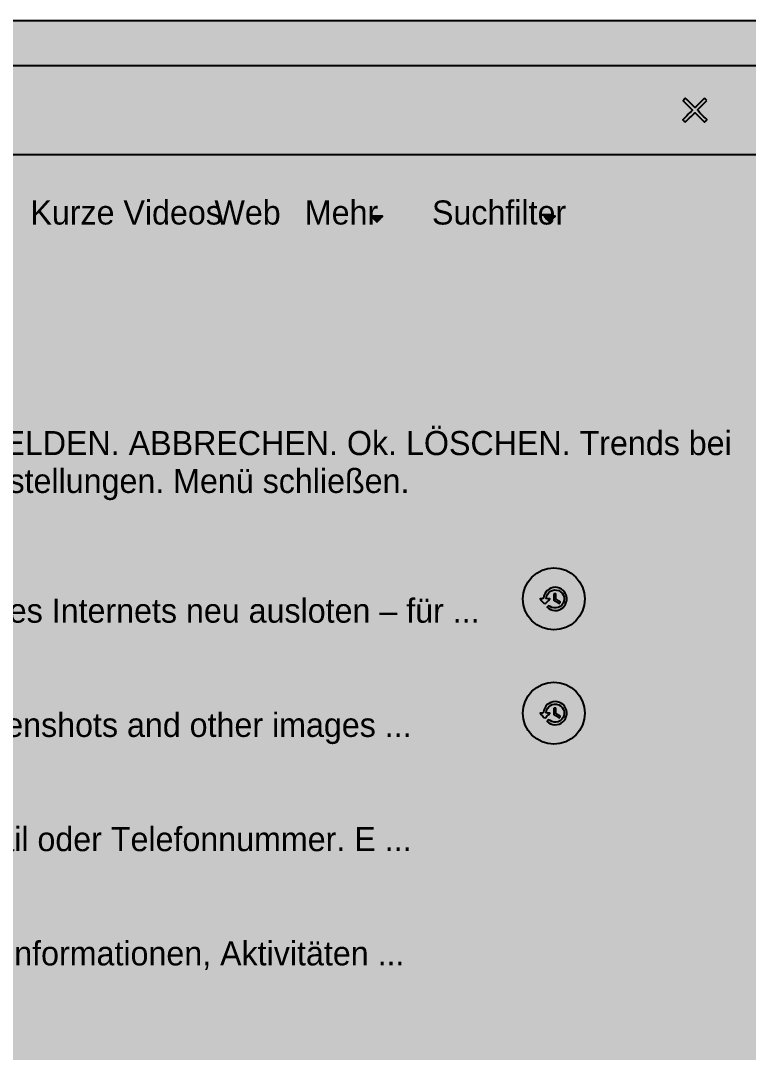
# Model space of a CAD drawing. Extents: x 0 to 1265, y 1 to 2486.
# Drawn here: x 393 to 817, y 1886 to 2486 of the extents above; entities that cross this region are included whole.
import ezdxf

# ---------------------------------------------------------------- set-up
doc = ezdxf.new("R2010")
doc.units = 0

msp = doc.modelspace()

# ---------------------------------------------------------------- hatches: boundary and pattern name
at = {"true_color": 0x1f1f1f}
msp.add_hatch(color=256, dxfattribs=at).paths.add_polyline_path([(0, 2486), (1265, 2486), (1265, 0.66), (0, 0.66)], flags=0)
at = {"true_color": 0x4d5156}
msp.add_hatch(color=256, dxfattribs=at).paths.add_polyline_path([(244.5, 2460), (917.5, 2460), (917.5, 2460), (922.57, 2459.5), (927.45, 2458.02), (931.94, 2455.62), (935.88, 2452.38), (939.12, 2448.44), (941.52, 2443.95), (943, 2439.07), (943.5, 2434), (943.5, 2434), (943.5, 2434), (943, 2428.93), (941.52, 2424.05), (939.12, 2419.56), (935.88, 2415.62), (931.94, 2412.38), (927.45, 2409.98), (922.57, 2408.5), (917.5, 2408), (244.5, 2408), (244.5, 2408), (239.43, 2408.5), (234.55, 2409.98), (230.06, 2412.38), (226.12, 2415.62), (222.88, 2419.56), (220.48, 2424.05), (219, 2428.93), (218.5, 2434), (218.5, 2434), (218.5, 2434), (219, 2439.07), (220.48, 2443.95), (222.88, 2448.44), (226.12, 2452.38), (230.06, 2455.62), (234.55, 2458.02), (239.43, 2459.5), (244.5, 2460)], flags=0)
at = {"true_color": 0xbfbfbf}
msp.add_hatch(color=256, dxfattribs=at).paths.add_polyline_path([(792.5, 2439.59), (791.71, 2440.38), (790.93, 2440.84), (790.14, 2440.05), (789.35, 2439.26), (788.57, 2438.48), (787.78, 2437.69), (786.99, 2436.9), (786.2, 2436.11), (785.42, 2435.49), (784.63, 2436.28), (783.84, 2437.07), (783.06, 2437.85), (782.27, 2438.64), (781.48, 2439.43), (780.7, 2440.21), (779.91, 2441), (779.12, 2440.21), (778.66, 2439.43), (779.45, 2438.64), (780.24, 2437.85), (781.02, 2437.07), (781.81, 2436.28), (782.6, 2435.49), (783.39, 2434.7), (784.01, 2433.92), (783.22, 2433.13), (782.43, 2432.34), (781.65, 2431.56), (780.86, 2430.77), (780.07, 2429.98), (779.29, 2429.2), (778.5, 2428.41), (779.29, 2427.62), (780.07, 2427.16), (780.86, 2427.95), (781.65, 2428.74), (782.43, 2429.52), (783.22, 2430.31), (784.01, 2431.1), (784.8, 2431.89), (785.58, 2432.51), (786.37, 2431.72), (787.16, 2430.93), (787.94, 2430.15), (788.73, 2429.36), (789.52, 2428.57), (790.3, 2427.79), (791.09, 2427), (791.88, 2427.79), (792.34, 2428.57), (791.55, 2429.36), (790.76, 2430.15), (789.98, 2430.93), (789.19, 2431.72), (788.4, 2432.51), (787.61, 2433.3), (786.99, 2434.08), (787.78, 2434.87), (788.57, 2435.66), (789.35, 2436.44), (790.14, 2437.23), (790.93, 2438.02), (791.71, 2438.8), (792.5, 2439.59)], flags=0)
at = {"true_color": 0x80868b}
for points in [[(597.29, 2372.33), (597.47, 2372.16), (597.65, 2371.98), (597.83, 2371.8), (598, 2371.62), (598.18, 2371.44), (598.36, 2371.27), (598.54, 2371.09), (598.71, 2370.91), (598.89, 2370.73), (599.07, 2370.56), (599.25, 2370.38), (599.43, 2370.2), (599.6, 2370.02), (599.78, 2369.84), (599.96, 2369.67), (600.14, 2369.49), (600.31, 2369.31), (600.49, 2369.13), (600.67, 2369.05), (600.85, 2369.22), (601.03, 2369.4), (601.2, 2369.58), (601.38, 2369.76), (601.56, 2369.93), (601.74, 2370.11), (601.92, 2370.29), (602.09, 2370.47), (602.27, 2370.65), (602.45, 2370.82), (602.63, 2371), (602.8, 2371.18), (602.98, 2371.36), (603.16, 2371.53), (603.34, 2371.71), (603.52, 2371.89), (603.69, 2372.07), (603.87, 2372.25), (603.83, 2372.33), (603.58, 2372.33), (603.33, 2372.33), (603.08, 2372.33), (602.82, 2372.33), (602.57, 2372.33), (602.32, 2372.33), (602.07, 2372.33), (601.82, 2372.33), (601.57, 2372.33), (601.32, 2372.33), (601.06, 2372.33), (600.81, 2372.33), (600.56, 2372.33), (600.31, 2372.33), (600.06, 2372.33), (599.81, 2372.33), (599.55, 2372.33), (599.3, 2372.33), (599.05, 2372.33), (598.8, 2372.33), (598.55, 2372.33), (598.3, 2372.33), (598.05, 2372.33), (597.79, 2372.33), (597.54, 2372.33), (597.29, 2372.33)], [(697.65, 2372.33), (697.83, 2372.16), (698.01, 2371.98), (698.18, 2371.8), (698.36, 2371.62), (698.54, 2371.44), (698.72, 2371.27), (698.9, 2371.09), (699.07, 2370.91), (699.25, 2370.73), (699.43, 2370.56), (699.61, 2370.38), (699.78, 2370.2), (699.96, 2370.02), (700.14, 2369.84), (700.32, 2369.67), (700.5, 2369.49), (700.67, 2369.31), (700.85, 2369.13), (701.03, 2369.05), (701.21, 2369.22), (701.39, 2369.4), (701.56, 2369.58), (701.74, 2369.76), (701.92, 2369.93), (702.1, 2370.11), (702.27, 2370.29), (702.45, 2370.47), (702.63, 2370.65), (702.81, 2370.82), (702.99, 2371), (703.16, 2371.18), (703.34, 2371.36), (703.52, 2371.53), (703.7, 2371.71), (703.87, 2371.89), (704.05, 2372.07), (704.23, 2372.25), (704.19, 2372.33), (703.94, 2372.33), (703.69, 2372.33), (703.44, 2372.33), (703.18, 2372.33), (702.93, 2372.33), (702.68, 2372.33), (702.43, 2372.33), (702.18, 2372.33), (701.93, 2372.33), (701.67, 2372.33), (701.42, 2372.33), (701.17, 2372.33), (700.92, 2372.33), (700.67, 2372.33), (700.42, 2372.33), (700.17, 2372.33), (699.91, 2372.33), (699.66, 2372.33), (699.41, 2372.33), (699.16, 2372.33), (698.91, 2372.33), (698.66, 2372.33), (698.41, 2372.33), (698.15, 2372.33), (697.9, 2372.33), (697.65, 2372.33)]]:
    msp.add_hatch(color=256, dxfattribs=at).paths.add_polyline_path(points, flags=0)
at = {"true_color": 0xa8c7fa}
h = msp.add_hatch(color=256, dxfattribs=at)
h.paths.add_polyline_path([(704.25, 2156.66), (703, 2156.54), (701.79, 2156.19), (700.67, 2155.63), (699.67, 2154.87), (698.83, 2153.93), (698.18, 2152.86), (697.74, 2151.68), (697.52, 2150.45), (696.78, 2149.91), (695.53, 2149.91), (695.94, 2149.21), (696.83, 2148.32), (697.72, 2147.43), (698.58, 2147.25), (699.47, 2148.13), (700.36, 2149.02), (701.24, 2149.91), (699.99, 2149.91), (699.01, 2150.18), (699.22, 2151.42), (699.72, 2152.57), (700.48, 2153.56), (701.46, 2154.35), (702.59, 2154.89), (703.82, 2155.14), (705.08, 2155.09), (706.28, 2154.75), (707.37, 2154.13), (708.29, 2153.27), (708.97, 2152.21), (709.38, 2151.03), (709.5, 2149.78), (709.32, 2148.54), (708.85, 2147.37), (708.12, 2146.35), (707.16, 2145.54), (706.05, 2144.97), (704.82, 2144.69), (703.57, 2144.7), (702.35, 2145.01), (701.25, 2145.61), (700.31, 2145.96), (699.54, 2145.07), (700.52, 2144.28), (701.62, 2143.69), (702.82, 2143.31), (704.07, 2143.16), (705.32, 2143.24), (706.54, 2143.56), (707.68, 2144.09), (708.69, 2144.83), (709.56, 2145.74), (710.24, 2146.79), (710.71, 2147.96), (710.96, 2149.19), (710.98, 2150.44), (710.76, 2151.68), (710.32, 2152.86), (709.67, 2153.93), (708.83, 2154.86), (707.83, 2155.63), (706.71, 2156.19), (705.5, 2156.54), (704.25, 2156.66)], flags=0)
h.paths.add_polyline_path([(703.5, 2152.91), (703.5, 2152.66), (703.5, 2152.41), (703.5, 2152.16), (703.5, 2151.91), (703.5, 2151.66), (703.5, 2151.42), (703.5, 2151.17), (703.5, 2150.92), (703.5, 2150.67), (703.5, 2150.42), (703.5, 2150.17), (703.5, 2149.92), (703.5, 2149.68), (703.5, 2149.43), (703.5, 2149.18), (703.69, 2149.04), (703.91, 2148.91), (704.12, 2148.79), (704.34, 2148.66), (704.55, 2148.53), (704.76, 2148.41), (704.98, 2148.28), (705.19, 2148.15), (705.4, 2148.03), (705.62, 2147.9), (705.83, 2147.77), (706.05, 2147.65), (706.26, 2147.52), (706.47, 2147.39), (706.69, 2147.27), (706.82, 2147.44), (706.95, 2147.65), (707.08, 2147.87), (707.2, 2148.08), (707.11, 2148.24), (706.9, 2148.37), (706.69, 2148.49), (706.47, 2148.62), (706.26, 2148.75), (706.04, 2148.87), (705.83, 2149), (705.62, 2149.13), (705.4, 2149.26), (705.19, 2149.38), (704.98, 2149.51), (704.76, 2149.64), (704.62, 2149.81), (704.62, 2150.06), (704.62, 2150.3), (704.62, 2150.55), (704.62, 2150.8), (704.62, 2151.05), (704.62, 2151.3), (704.62, 2151.55), (704.62, 2151.79), (704.62, 2152.04), (704.62, 2152.29), (704.62, 2152.54), (704.62, 2152.79), (704.49, 2152.91), (704.25, 2152.91), (704, 2152.91), (703.75, 2152.91), (703.5, 2152.91)], flags=0)
h = msp.add_hatch(color=256, dxfattribs=at)
h.paths.add_polyline_path([(704.25, 2090.27), (703, 2090.15), (701.79, 2089.8), (700.67, 2089.24), (699.67, 2088.48), (698.83, 2087.54), (698.18, 2086.47), (697.74, 2085.29), (697.52, 2084.06), (696.78, 2083.52), (695.53, 2083.52), (695.94, 2082.82), (696.83, 2081.93), (697.72, 2081.04), (698.58, 2080.86), (699.47, 2081.74), (700.36, 2082.63), (701.24, 2083.52), (699.99, 2083.52), (699.01, 2083.79), (699.22, 2085.03), (699.72, 2086.18), (700.48, 2087.17), (701.46, 2087.96), (702.59, 2088.5), (703.82, 2088.75), (705.08, 2088.7), (706.28, 2088.36), (707.37, 2087.74), (708.29, 2086.88), (708.97, 2085.82), (709.38, 2084.64), (709.5, 2083.39), (709.32, 2082.15), (708.85, 2080.98), (708.12, 2079.96), (707.16, 2079.15), (706.05, 2078.58), (704.82, 2078.3), (703.57, 2078.31), (702.35, 2078.62), (701.25, 2079.22), (700.31, 2079.57), (699.54, 2078.68), (700.52, 2077.89), (701.62, 2077.3), (702.82, 2076.92), (704.07, 2076.77), (705.32, 2076.85), (706.54, 2077.16), (707.68, 2077.7), (708.69, 2078.44), (709.56, 2079.35), (710.24, 2080.4), (710.71, 2081.57), (710.96, 2082.8), (710.98, 2084.05), (710.76, 2085.29), (710.32, 2086.47), (709.67, 2087.54), (708.83, 2088.47), (707.83, 2089.24), (706.71, 2089.8), (705.5, 2090.15), (704.25, 2090.27)], flags=0)
h.paths.add_polyline_path([(703.5, 2086.52), (703.5, 2086.27), (703.5, 2086.02), (703.5, 2085.77), (703.5, 2085.52), (703.5, 2085.27), (703.5, 2085.02), (703.5, 2084.78), (703.5, 2084.53), (703.5, 2084.28), (703.5, 2084.03), (703.5, 2083.78), (703.5, 2083.53), (703.5, 2083.28), (703.5, 2083.04), (703.5, 2082.79), (703.69, 2082.65), (703.91, 2082.52), (704.12, 2082.4), (704.34, 2082.27), (704.55, 2082.14), (704.76, 2082.02), (704.98, 2081.89), (705.19, 2081.76), (705.4, 2081.64), (705.62, 2081.51), (705.83, 2081.38), (706.05, 2081.26), (706.26, 2081.13), (706.47, 2081), (706.69, 2080.87), (706.82, 2081.05), (706.95, 2081.26), (707.08, 2081.48), (707.2, 2081.69), (707.11, 2081.85), (706.9, 2081.98), (706.69, 2082.1), (706.47, 2082.23), (706.26, 2082.36), (706.04, 2082.48), (705.83, 2082.61), (705.62, 2082.74), (705.4, 2082.87), (705.19, 2082.99), (704.98, 2083.12), (704.76, 2083.25), (704.62, 2083.42), (704.62, 2083.66), (704.62, 2083.91), (704.62, 2084.16), (704.62, 2084.41), (704.62, 2084.66), (704.62, 2084.91), (704.62, 2085.16), (704.62, 2085.4), (704.62, 2085.65), (704.62, 2085.9), (704.62, 2086.15), (704.62, 2086.4), (704.49, 2086.52), (704.25, 2086.52), (704, 2086.52), (703.75, 2086.52), (703.5, 2086.52)], flags=0)

# ---------------------------------------------------------------- linework, layer by layer
at = {"true_color": 0x1f1f1f}
msp.add_lwpolyline([(0, 2486), (1265, 2486), (1265, 0.66), (0, 0.66)], close=True, dxfattribs=at)
at = {"true_color": 0x4d5156}
msp.add_lwpolyline([(917.5, 2408), (244.5, 2408), (244.5, 2408), (239.43, 2408.5), (234.55, 2409.98), (230.06, 2412.38), (226.12, 2415.62), (222.88, 2419.56), (220.48, 2424.05), (219, 2428.93), (218.5, 2434), (218.5, 2434), (218.5, 2434), (219, 2439.07), (220.48, 2443.95), (222.88, 2448.44), (226.12, 2452.38), (230.06, 2455.62), (234.55, 2458.02), (239.43, 2459.5), (244.5, 2460), (244.5, 2460), (917.5, 2460)], dxfattribs=at)
at = {"true_color": 0xbfbfbf}
msp.add_lwpolyline([(792.5, 2439.59), (791.71, 2440.38), (790.93, 2440.84), (790.14, 2440.05), (789.35, 2439.26), (788.57, 2438.48), (787.78, 2437.69), (786.99, 2436.9), (786.2, 2436.11), (785.42, 2435.49), (784.63, 2436.28), (783.84, 2437.07), (783.06, 2437.85), (782.27, 2438.64), (781.48, 2439.43), (780.7, 2440.21), (779.91, 2441), (779.12, 2440.21), (778.66, 2439.43), (779.45, 2438.64), (780.24, 2437.85), (781.02, 2437.07), (781.81, 2436.28), (782.6, 2435.49), (783.39, 2434.7), (784.01, 2433.92), (783.22, 2433.13), (782.43, 2432.34), (781.65, 2431.56), (780.86, 2430.77), (780.07, 2429.98), (779.29, 2429.2), (778.5, 2428.41), (779.29, 2427.62), (780.07, 2427.16), (780.86, 2427.95), (781.65, 2428.74), (782.43, 2429.52), (783.22, 2430.31), (784.01, 2431.1), (784.8, 2431.89), (785.58, 2432.51), (786.37, 2431.72), (787.16, 2430.93), (787.94, 2430.15), (788.73, 2429.36), (789.52, 2428.57), (790.3, 2427.79), (791.09, 2427), (791.88, 2427.79), (792.34, 2428.57), (791.55, 2429.36), (790.76, 2430.15), (789.98, 2430.93), (789.19, 2431.72), (788.4, 2432.51), (787.61, 2433.3), (786.99, 2434.08), (787.78, 2434.87), (788.57, 2435.66), (789.35, 2436.44), (790.14, 2437.23), (790.93, 2438.02), (791.71, 2438.8), (792.5, 2439.59)], close=True, dxfattribs=at)
at = {"true_color": 0x80868b}
for points in [[(597.29, 2372.33), (597.47, 2372.16), (597.65, 2371.98), (597.83, 2371.8), (598, 2371.62), (598.18, 2371.44), (598.36, 2371.27), (598.54, 2371.09), (598.71, 2370.91), (598.89, 2370.73), (599.07, 2370.56), (599.25, 2370.38), (599.43, 2370.2), (599.6, 2370.02), (599.78, 2369.84), (599.96, 2369.67), (600.14, 2369.49), (600.31, 2369.31), (600.49, 2369.13), (600.67, 2369.05), (600.85, 2369.22), (601.03, 2369.4), (601.2, 2369.58), (601.38, 2369.76), (601.56, 2369.93), (601.74, 2370.11), (601.92, 2370.29), (602.09, 2370.47), (602.27, 2370.65), (602.45, 2370.82), (602.63, 2371), (602.8, 2371.18), (602.98, 2371.36), (603.16, 2371.53), (603.34, 2371.71), (603.52, 2371.89), (603.69, 2372.07), (603.87, 2372.25), (603.83, 2372.33), (603.58, 2372.33), (603.33, 2372.33), (603.08, 2372.33), (602.82, 2372.33), (602.57, 2372.33), (602.32, 2372.33), (602.07, 2372.33), (601.82, 2372.33), (601.57, 2372.33), (601.32, 2372.33), (601.06, 2372.33), (600.81, 2372.33), (600.56, 2372.33), (600.31, 2372.33), (600.06, 2372.33), (599.81, 2372.33), (599.55, 2372.33), (599.3, 2372.33), (599.05, 2372.33), (598.8, 2372.33), (598.55, 2372.33), (598.3, 2372.33), (598.05, 2372.33), (597.79, 2372.33), (597.54, 2372.33), (597.29, 2372.33)], [(697.65, 2372.33), (697.83, 2372.16), (698.01, 2371.98), (698.18, 2371.8), (698.36, 2371.62), (698.54, 2371.44), (698.72, 2371.27), (698.9, 2371.09), (699.07, 2370.91), (699.25, 2370.73), (699.43, 2370.56), (699.61, 2370.38), (699.78, 2370.2), (699.96, 2370.02), (700.14, 2369.84), (700.32, 2369.67), (700.5, 2369.49), (700.67, 2369.31), (700.85, 2369.13), (701.03, 2369.05), (701.21, 2369.22), (701.39, 2369.4), (701.56, 2369.58), (701.74, 2369.76), (701.92, 2369.93), (702.1, 2370.11), (702.27, 2370.29), (702.45, 2370.47), (702.63, 2370.65), (702.81, 2370.82), (702.99, 2371), (703.16, 2371.18), (703.34, 2371.36), (703.52, 2371.53), (703.7, 2371.71), (703.87, 2371.89), (704.05, 2372.07), (704.23, 2372.25), (704.19, 2372.33), (703.94, 2372.33), (703.69, 2372.33), (703.44, 2372.33), (703.18, 2372.33), (702.93, 2372.33), (702.68, 2372.33), (702.43, 2372.33), (702.18, 2372.33), (701.93, 2372.33), (701.67, 2372.33), (701.42, 2372.33), (701.17, 2372.33), (700.92, 2372.33), (700.67, 2372.33), (700.42, 2372.33), (700.17, 2372.33), (699.91, 2372.33), (699.66, 2372.33), (699.41, 2372.33), (699.16, 2372.33), (698.91, 2372.33), (698.66, 2372.33), (698.41, 2372.33), (698.15, 2372.33), (697.9, 2372.33), (697.65, 2372.33)]]:
    msp.add_lwpolyline(points, close=True, dxfattribs=at)
at = {"true_color": 0x444746}
for points in [[(703.5, 2167.91), (703.5, 2167.91), (703.5, 2167.91), (707.01, 2167.56), (710.39, 2166.54), (713.5, 2164.87), (716.23, 2162.63), (718.47, 2159.91), (720.13, 2156.79), (721.15, 2153.42), (721.5, 2149.91), (721.5, 2149.91), (721.5, 2149.91), (721.15, 2146.39), (720.13, 2143.02), (718.47, 2139.91), (716.23, 2137.18), (713.5, 2134.94), (710.39, 2133.28), (707.01, 2132.25), (703.5, 2131.91), (703.5, 2131.91), (703.5, 2131.91), (699.99, 2132.25), (696.61, 2133.28), (693.5, 2134.94), (690.77, 2137.18), (688.53, 2139.91), (686.87, 2143.02), (685.85, 2146.39), (685.5, 2149.91), (685.5, 2149.91), (685.5, 2149.91), (685.85, 2153.42), (686.87, 2156.79), (688.53, 2159.91), (690.77, 2162.63), (693.5, 2164.87), (696.61, 2166.54), (699.99, 2167.56), (703.5, 2167.91)], [(703.5, 2101.52), (703.5, 2101.52), (703.5, 2101.52), (707.01, 2101.17), (710.39, 2100.15), (713.5, 2098.48), (716.23, 2096.24), (718.47, 2093.52), (720.13, 2090.4), (721.15, 2087.03), (721.5, 2083.52), (721.5, 2083.52), (721.5, 2083.52), (721.15, 2080), (720.13, 2076.63), (718.47, 2073.52), (716.23, 2070.79), (713.5, 2068.55), (710.39, 2066.89), (707.01, 2065.86), (703.5, 2065.52), (703.5, 2065.52), (703.5, 2065.52), (699.99, 2065.86), (696.61, 2066.89), (693.5, 2068.55), (690.77, 2070.79), (688.53, 2073.52), (686.87, 2076.63), (685.85, 2080), (685.5, 2083.52), (685.5, 2083.52), (685.5, 2083.52), (685.85, 2087.03), (686.87, 2090.4), (688.53, 2093.52), (690.77, 2096.24), (693.5, 2098.48), (696.61, 2100.15), (699.99, 2101.17), (703.5, 2101.52)]]:
    msp.add_lwpolyline(points, close=True, dxfattribs=at)
at = {"true_color": 0xa8c7fa}
for points in [[(704.25, 2156.66), (703, 2156.54), (701.79, 2156.19), (700.67, 2155.63), (699.67, 2154.87), (698.83, 2153.93), (698.18, 2152.86), (697.74, 2151.68), (697.52, 2150.45), (696.78, 2149.91), (695.53, 2149.91), (695.94, 2149.21), (696.83, 2148.32), (697.72, 2147.43), (698.58, 2147.25), (699.47, 2148.13), (700.36, 2149.02), (701.24, 2149.91), (699.99, 2149.91), (699.01, 2150.18), (699.22, 2151.42), (699.72, 2152.57), (700.48, 2153.56), (701.46, 2154.35), (702.59, 2154.89), (703.82, 2155.14), (705.08, 2155.09), (706.28, 2154.75), (707.37, 2154.13), (708.29, 2153.27), (708.97, 2152.21), (709.38, 2151.03), (709.5, 2149.78), (709.32, 2148.54), (708.85, 2147.37), (708.12, 2146.35), (707.16, 2145.54), (706.05, 2144.97), (704.82, 2144.69), (703.57, 2144.7), (702.35, 2145.01), (701.25, 2145.61), (700.31, 2145.96), (699.54, 2145.07), (700.52, 2144.28), (701.62, 2143.69), (702.82, 2143.31), (704.07, 2143.16), (705.32, 2143.24), (706.54, 2143.56), (707.68, 2144.09), (708.69, 2144.83), (709.56, 2145.74), (710.24, 2146.79), (710.71, 2147.96), (710.96, 2149.19), (710.98, 2150.44), (710.76, 2151.68), (710.32, 2152.86), (709.67, 2153.93), (708.83, 2154.86), (707.83, 2155.63), (706.71, 2156.19), (705.5, 2156.54), (704.25, 2156.66)], [(703.5, 2152.91), (703.5, 2152.66), (703.5, 2152.41), (703.5, 2152.16), (703.5, 2151.91), (703.5, 2151.66), (703.5, 2151.42), (703.5, 2151.17), (703.5, 2150.92), (703.5, 2150.67), (703.5, 2150.42), (703.5, 2150.17), (703.5, 2149.92), (703.5, 2149.68), (703.5, 2149.43), (703.5, 2149.18), (703.69, 2149.04), (703.91, 2148.91), (704.12, 2148.79), (704.34, 2148.66), (704.55, 2148.53), (704.76, 2148.41), (704.98, 2148.28), (705.19, 2148.15), (705.4, 2148.03), (705.62, 2147.9), (705.83, 2147.77), (706.05, 2147.65), (706.26, 2147.52), (706.47, 2147.39), (706.69, 2147.27), (706.82, 2147.44), (706.95, 2147.65), (707.08, 2147.87), (707.2, 2148.08), (707.11, 2148.24), (706.9, 2148.37), (706.69, 2148.49), (706.47, 2148.62), (706.26, 2148.75), (706.04, 2148.87), (705.83, 2149), (705.62, 2149.13), (705.4, 2149.26), (705.19, 2149.38), (704.98, 2149.51), (704.76, 2149.64), (704.62, 2149.81), (704.62, 2150.06), (704.62, 2150.3), (704.62, 2150.55), (704.62, 2150.8), (704.62, 2151.05), (704.62, 2151.3), (704.62, 2151.55), (704.62, 2151.79), (704.62, 2152.04), (704.62, 2152.29), (704.62, 2152.54), (704.62, 2152.79), (704.49, 2152.91), (704.25, 2152.91), (704, 2152.91), (703.75, 2152.91), (703.5, 2152.91)], [(704.25, 2090.27), (703, 2090.15), (701.79, 2089.8), (700.67, 2089.24), (699.67, 2088.48), (698.83, 2087.54), (698.18, 2086.47), (697.74, 2085.29), (697.52, 2084.06), (696.78, 2083.52), (695.53, 2083.52), (695.94, 2082.82), (696.83, 2081.93), (697.72, 2081.04), (698.58, 2080.86), (699.47, 2081.74), (700.36, 2082.63), (701.24, 2083.52), (699.99, 2083.52), (699.01, 2083.79), (699.22, 2085.03), (699.72, 2086.18), (700.48, 2087.17), (701.46, 2087.96), (702.59, 2088.5), (703.82, 2088.75), (705.08, 2088.7), (706.28, 2088.36), (707.37, 2087.74), (708.29, 2086.88), (708.97, 2085.82), (709.38, 2084.64), (709.5, 2083.39), (709.32, 2082.15), (708.85, 2080.98), (708.12, 2079.96), (707.16, 2079.15), (706.05, 2078.58), (704.82, 2078.3), (703.57, 2078.31), (702.35, 2078.62), (701.25, 2079.22), (700.31, 2079.57), (699.54, 2078.68), (700.52, 2077.89), (701.62, 2077.3), (702.82, 2076.92), (704.07, 2076.77), (705.32, 2076.85), (706.54, 2077.16), (707.68, 2077.7), (708.69, 2078.44), (709.56, 2079.35), (710.24, 2080.4), (710.71, 2081.57), (710.96, 2082.8), (710.98, 2084.05), (710.76, 2085.29), (710.32, 2086.47), (709.67, 2087.54), (708.83, 2088.47), (707.83, 2089.24), (706.71, 2089.8), (705.5, 2090.15), (704.25, 2090.27)], [(703.5, 2086.52), (703.5, 2086.27), (703.5, 2086.02), (703.5, 2085.77), (703.5, 2085.52), (703.5, 2085.27), (703.5, 2085.02), (703.5, 2084.78), (703.5, 2084.53), (703.5, 2084.28), (703.5, 2084.03), (703.5, 2083.78), (703.5, 2083.53), (703.5, 2083.28), (703.5, 2083.04), (703.5, 2082.79), (703.69, 2082.65), (703.91, 2082.52), (704.12, 2082.4), (704.34, 2082.27), (704.55, 2082.14), (704.76, 2082.02), (704.98, 2081.89), (705.19, 2081.76), (705.4, 2081.64), (705.62, 2081.51), (705.83, 2081.38), (706.05, 2081.26), (706.26, 2081.13), (706.47, 2081), (706.69, 2080.87), (706.82, 2081.05), (706.95, 2081.26), (707.08, 2081.48), (707.2, 2081.69), (707.11, 2081.85), (706.9, 2081.98), (706.69, 2082.1), (706.47, 2082.23), (706.26, 2082.36), (706.04, 2082.48), (705.83, 2082.61), (705.62, 2082.74), (705.4, 2082.87), (705.19, 2082.99), (704.98, 2083.12), (704.76, 2083.25), (704.62, 2083.42), (704.62, 2083.66), (704.62, 2083.91), (704.62, 2084.16), (704.62, 2084.41), (704.62, 2084.66), (704.62, 2084.91), (704.62, 2085.16), (704.62, 2085.4), (704.62, 2085.65), (704.62, 2085.9), (704.62, 2086.15), (704.62, 2086.4), (704.49, 2086.52), (704.25, 2086.52), (704, 2086.52), (703.75, 2086.52), (703.5, 2086.52)]]:
    msp.add_lwpolyline(points, close=True, dxfattribs=at)

# ---------------------------------------------------------------- texts
at = {"true_color": 0x80868b}
for s, p in [('Kurze Videos', (399.16, 2367.5)), ('Web', (506.17, 2367.5)), ('Mehr', (558.72, 2367.5)), ('Suchfilter', (632.62, 2367.5))]:
    msp.add_text(s, height=14, dxfattribs=at).set_placement(p)
at = {"true_color": 0xbfbfbf}
for s, p in [(' zu suchen. MELDEN. ABBRECHEN. Ok. LÖSCHEN. Trends bei', (266.92, 2233.5)), ('Suchanfragen. Feedback geben. Einstellungen. Menü schließen.', (82.5, 2211.5))]:
    msp.add_text(s, height=14, dxfattribs=at).set_placement(p)
at = {"true_color": 0xbdc1c6}
for s, p in [('Mit Chrome Canary die Grenzen des Internets neu ausloten – für ...', (101.5, 2136.11)), ('Das Chaos besiegen ... Save screenshots and other images ...', (101.5, 2069.72)), ('Mit Google-Konto anmelden. E-Mail oder Telefonnummer. E ...', (101.5, 2003.33)), ('Im Google-Konto können Sie Ihre Informationen, Aktivitäten ...', (101.5, 1936.94))]:
    msp.add_text(s, height=14, dxfattribs=at).set_placement(p)

doc.saveas('drawing.dxf')
